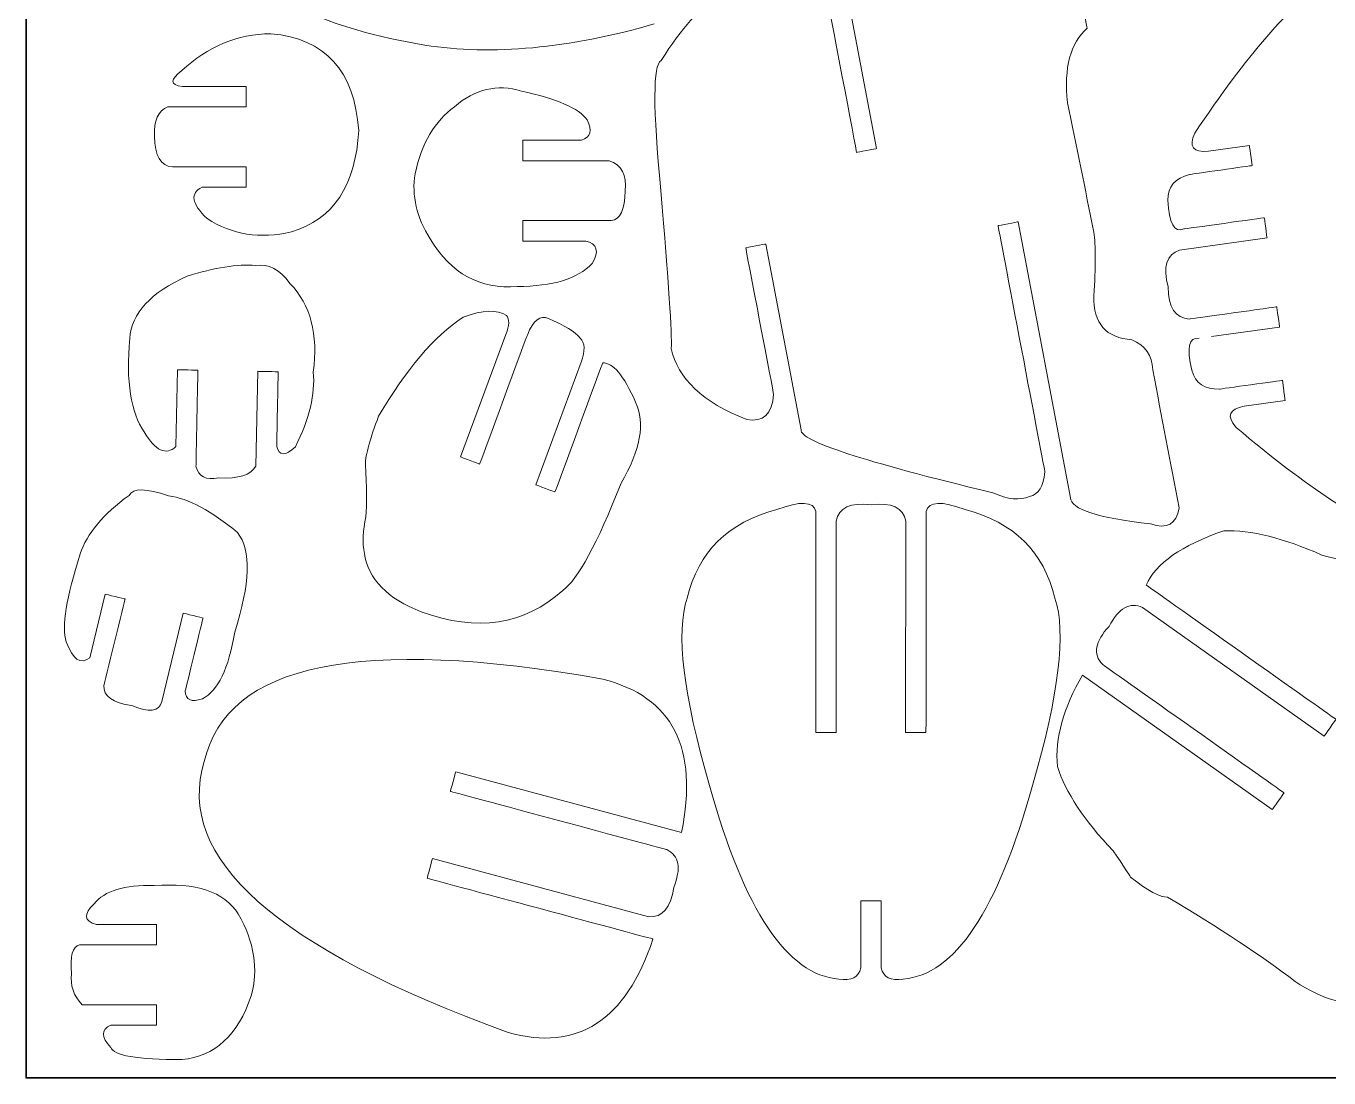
# Model space of a CAD drawing. Header units: inches. Extents: x -305 to 305, y -229 to 229.
# Drawn here: x -304.8 to -126.2, y -228.6 to -84.4 of the extents above; entities that cross this region are included whole.
import ezdxf

# ---------------------------------------------------------------- set-up
doc = ezdxf.new("R2010")
doc.units = ezdxf.units.IN
doc.header["$MEASUREMENT"] = 0
doc.layers.add('Layer 1', color=7, linetype='Continuous')
doc.layers.add('Layer 2', color=5, linetype='Continuous')

msp = doc.modelspace()

# ---------------------------------------------------------------- linework, layer by layer
at = {"layer": 'Layer 1', "lineweight": 9}
for points, knots in [([(-263.2457, -57.6376), (-262.7333, -56.2772), (-263.6693, -55.3327), (-266.0537, -54.8033), (-266.0537, -54.8033), (-269.3524, -53.4237), (-272.6512, -52.0443), (-275.9502, -50.6648), (-275.9502, -50.6648), (-278.3675, -56.0815), (-280.7851, -61.4982), (-283.2027, -66.915), (-283.2027, -66.915), (-283.626, -67.8685), (-282.1499, -70.257), (-278.7741, -74.0807), (-278.7741, -74.0807), (-272.804, -80.5356), (-263.2649, -84.8544), (-250.1569, -87.0374), (-250.1569, -87.0374), (-240.9056, -88.4806), (-230.4157, -87.5143), (-218.6873, -84.1387)], [0, 0, 0, 0, 0.16666667, 0.16666667, 0.16666667, 0.16666668, 0.33333333, 0.33333333, 0.33333333, 0.33333334, 0.5, 0.5, 0.5, 0.50000001, 0.66666667, 0.66666667, 0.66666667, 0.66666668, 0.83333333, 0.83333333, 0.83333333, 0.83333334, 1, 1, 1, 1]), ([(-157.5763, -79.0615), (-157.5763, -79.0615), (-159.4856, -69.0329), (-159.4856, -69.0329), (-159.4856, -69.0329), (-159.4856, -69.0329), (-162.2301, -69.5555), (-162.2301, -69.5555), (-162.2301, -69.5555), (-162.2301, -69.5555), (-159.3434, -84.7174), (-159.3434, -84.7174)], [0, 0, 0, 0, 0.33333333, 0.33333333, 0.33333333, 0.33333334, 0.66666667, 0.66666667, 0.66666667, 0.66666668, 1, 1, 1, 1]), ([(-142.7133, -101.5751), (-144.8315, -101.8053), (-145.4555, -100.9795), (-144.5854, -99.0975), (-144.5854, -99.0975), (-137.5077, -88.4803), (-131.4548, -81.5089), (-126.4266, -78.1832), (-126.4266, -78.1832), (-121.9161, -74.7598), (-118.4949, -72.7772), (-116.1639, -72.2354)], [0, 0, 0, 0, 0.33333333, 0.33333333, 0.33333333, 0.33333334, 0.66666667, 0.66666667, 0.66666667, 0.66666668, 1, 1, 1, 1]), ([(-202.3297, -134.8706), (-202.5285, -137.6115), (-203.7542, -138.7723), (-206.0071, -138.3529), (-206.0071, -138.3529), (-212.0428, -135.9903), (-215.494, -132.7405), (-216.3604, -128.6039), (-216.3604, -128.6039), (-216.2398, -126.6768), (-216.7148, -119.4717), (-217.7856, -106.989), (-217.7856, -106.989), (-218.8783, -95.6722), (-218.8689, -89.7309), (-217.7573, -89.1652), (-217.7573, -89.1652), (-214.782, -84.5472), (-212.3853, -81.8488), (-210.5668, -81.0699), (-210.5668, -81.0699), (-206.6265, -80.2804), (-202.6866, -79.4908), (-198.7463, -78.7011), (-198.7463, -78.7011), (-196.729, -77.9238), (-195.4715, -78.5496), (-194.973, -80.5789)], [0, 0, 0, 0, 0.14285714, 0.14285714, 0.14285714, 0.14285715, 0.28571429, 0.28571429, 0.28571429, 0.2857143, 0.42857143, 0.42857143, 0.42857143, 0.42857144, 0.57142857, 0.57142857, 0.57142857, 0.57142858, 0.71428571, 0.71428571, 0.71428571, 0.71428572, 0.85714286, 0.85714286, 0.85714286, 0.85714287, 1, 1, 1, 1]), ([(-192.7922, -77.0954), (-192.7922, -77.0954), (-188.2, -101.2156), (-188.2, -101.2156), (-188.2, -101.2156), (-188.2, -101.2156), (-190.9444, -101.7382), (-190.9444, -101.7382), (-190.9444, -101.7382), (-190.9444, -101.7382), (-194.973, -80.5787), (-194.973, -80.5787)], [0, 0, 0, 0, 0.33333333, 0.33333333, 0.33333333, 0.33333334, 0.66666667, 0.66666667, 0.66666667, 0.66666668, 1, 1, 1, 1]), ([(-283.376, -92.7186), (-285.0946, -92.4906), (-285.1122, -91.7646), (-283.428, -90.5413), (-283.428, -90.5413), (-279.9202, -87.2181), (-275.8569, -85.5303), (-271.2379, -85.478), (-271.2379, -85.478), (-263.7884, -86.1393), (-259.7771, -90.5586), (-259.2041, -98.7365), (-259.2041, -98.7365), (-259.6032, -106.2878), (-262.677, -110.9159), (-268.4249, -112.6211), (-268.4249, -112.6211), (-272.6963, -113.6479), (-276.5515, -113.0389), (-279.9898, -110.7943), (-279.9898, -110.7943), (-282.1257, -108.7378), (-282.3516, -107.3146), (-280.6671, -106.5249)], [0, 0, 0, 0, 0.16666667, 0.16666667, 0.16666667, 0.16666668, 0.33333333, 0.33333333, 0.33333333, 0.33333334, 0.5, 0.5, 0.5, 0.50000001, 0.66666667, 0.66666667, 0.66666667, 0.66666668, 0.83333333, 0.83333333, 0.83333333, 0.83333334, 1, 1, 1, 1]), ([(-159.3434, -84.7174), (-161.6432, -86.7339), (-162.5448, -90.1414), (-162.0476, -94.94), (-162.0476, -94.94), (-160.8361, -100.8519), (-159.6246, -106.764), (-158.4131, -112.6761)], [0, 0, 0, 0, 0.5, 0.5, 0.5, 0.50000001, 1, 1, 1, 1]), ([(-285.3554, -95.5127), (-285.3554, -95.5127), (-274.6245, -95.5125), (-274.6245, -95.5125), (-274.6245, -95.5125), (-274.6245, -95.5125), (-274.6245, -92.7186), (-274.6245, -92.7186), (-274.6245, -92.7186), (-274.6245, -92.7186), (-283.3756, -92.7186), (-283.3756, -92.7186)], [0, 0, 0, 0, 0.33333333, 0.33333333, 0.33333333, 0.33333334, 0.66666667, 0.66666667, 0.66666667, 0.66666668, 1, 1, 1, 1]), ([(-228.082, -113.891), (-226.5021, -114.2675), (-226.2067, -115.2981), (-227.1964, -116.9821), (-227.1964, -116.9821), (-229.1931, -119.0695), (-232.614, -120.1136), (-237.4589, -120.1136), (-237.4589, -120.1136), (-242.5815, -120.5485), (-246.5579, -118.374), (-249.3884, -113.5891), (-249.3884, -113.5891), (-251.2636, -110.6484), (-251.9584, -107.6731), (-251.4723, -104.663), (-251.4723, -104.663), (-250.5696, -100.4872), (-248.7636, -97.4248), (-246.0545, -95.4761), (-246.0545, -95.4761), (-243.2763, -93.0577), (-240.2199, -92.3444), (-236.8859, -93.3361), (-236.8859, -93.3361), (-232.0414, -94.38), (-229.037, -95.7025), (-227.8734, -97.3032), (-227.8734, -97.3032), (-227.127, -98.7422), (-227.3874, -99.6696), (-228.6548, -100.0846)], [0, 0, 0, 0, 0.125, 0.125, 0.125, 0.12500001, 0.25, 0.25, 0.25, 0.25000001, 0.375, 0.375, 0.375, 0.37500001, 0.5, 0.5, 0.5, 0.50000001, 0.625, 0.625, 0.625, 0.62500001, 0.75, 0.75, 0.75, 0.75000001, 0.875, 0.875, 0.875, 0.87500001, 1, 1, 1, 1]), ([(-284.7304, -103.731), (-286.3449, -103.6257), (-287.1614, -102.2219), (-287.1787, -99.5192), (-287.1787, -99.5192), (-287.3001, -97.3753), (-286.6928, -96.0397), (-285.3554, -95.5127)], [0, 0, 0, 0, 0.5, 0.5, 0.5, 0.50000001, 1, 1, 1, 1]), ([(-228.655, -100.0846), (-228.655, -100.0846), (-236.7243, -100.0846), (-236.7243, -100.0846), (-236.7243, -100.0846), (-236.7243, -100.0846), (-236.7243, -102.8785), (-236.7243, -102.8785), (-236.7243, -102.8785), (-236.7243, -102.8785), (-224.8521, -102.8785), (-224.8521, -102.8785)], [0, 0, 0, 0, 0.33333333, 0.33333333, 0.33333333, 0.33333334, 0.66666667, 0.66666667, 0.66666667, 0.66666668, 1, 1, 1, 1]), ([(-142.7133, -101.5751), (-142.7133, -101.5751), (-137.1069, -100.7884), (-137.1069, -100.7884), (-137.1069, -100.7884), (-137.1069, -100.7884), (-136.9128, -102.1718), (-136.9128, -102.1718)], [0, 0, 0, 0, 0.5, 0.5, 0.5, 0.50000001, 1, 1, 1, 1]), ([(-224.8521, -102.8785), (-223.1504, -103.4626), (-222.4211, -104.8403), (-222.6641, -107.0121), (-222.6641, -107.0121), (-222.7161, -109.6171), (-223.3587, -110.979), (-224.5915, -111.097)], [0, 0, 0, 0, 0.5, 0.5, 0.5, 0.50000001, 1, 1, 1, 1]), ([(-136.9128, -102.1718), (-136.9128, -102.1718), (-136.7187, -103.5552), (-136.7187, -103.5552), (-136.7187, -103.5552), (-136.7187, -103.5552), (-145.3345, -104.7643), (-145.3345, -104.7643), (-145.3345, -104.7643), (-147.2861, -105.2682), (-148.2652, -106.4452), (-148.271, -108.2945)], [0, 0, 0, 0, 0.33333333, 0.33333333, 0.33333333, 0.33333334, 0.66666667, 0.66666667, 0.66666667, 0.66666668, 1, 1, 1, 1]), ([(-280.6671, -106.5249), (-280.6671, -106.5249), (-274.6245, -106.5249), (-274.6245, -106.5249), (-274.6245, -106.5249), (-274.6245, -106.5249), (-274.6245, -103.731), (-274.6245, -103.731), (-274.6245, -103.731), (-274.6245, -103.731), (-284.7299, -103.731), (-284.7299, -103.731)], [0, 0, 0, 0, 0.33333333, 0.33333333, 0.33333333, 0.33333334, 0.66666667, 0.66666667, 0.66666667, 0.66666668, 1, 1, 1, 1]), ([(-146.6736, -115.1399), (-146.6736, -115.1399), (-134.6801, -113.4686), (-134.6801, -113.4686), (-134.6801, -113.4686), (-134.6801, -113.4686), (-135.0683, -110.7018), (-135.0683, -110.7018), (-135.0683, -110.7018), (-135.0683, -110.7018), (-146.1028, -112.2406), (-146.1028, -112.2406)], [0, 0, 0, 0, 0.33333333, 0.33333333, 0.33333333, 0.33333334, 0.66666667, 0.66666667, 0.66666667, 0.66666668, 1, 1, 1, 1]), ([(-224.5917, -111.097), (-224.5917, -111.097), (-236.7243, -111.097), (-236.7243, -111.097), (-236.7243, -111.097), (-236.7243, -111.097), (-236.7243, -113.891), (-236.7243, -113.891), (-236.7243, -113.891), (-236.7243, -113.891), (-228.0822, -113.891), (-228.0822, -113.891)], [0, 0, 0, 0, 0.33333333, 0.33333333, 0.33333333, 0.33333334, 0.66666667, 0.66666667, 0.66666667, 0.66666668, 1, 1, 1, 1]), ([(-161.6179, -149.0789), (-161.6179, -149.0789), (-168.8188, -111.2574), (-168.8188, -111.2574), (-168.8188, -111.2574), (-168.8188, -111.2574), (-171.5632, -111.78), (-171.5632, -111.78), (-171.5632, -111.78), (-171.5632, -111.78), (-165.1346, -145.5456), (-165.1346, -145.5456)], [0, 0, 0, 0, 0.33333333, 0.33333333, 0.33333333, 0.33333334, 0.66666667, 0.66666667, 0.66666667, 0.66666668, 1, 1, 1, 1]), ([(-198.552, -139.7749), (-198.552, -139.7749), (-203.4017, -114.3023), (-203.4017, -114.3023), (-203.4017, -114.3023), (-203.4017, -114.3023), (-206.1462, -114.8249), (-206.1462, -114.8249), (-206.1462, -114.8249), (-206.1462, -114.8249), (-202.3297, -134.8706), (-202.3297, -134.8706)], [0, 0, 0, 0, 0.33333333, 0.33333333, 0.33333333, 0.33333334, 0.66666667, 0.66666667, 0.66666667, 0.66666668, 1, 1, 1, 1]), ([(-158.4131, -112.6761), (-158.1654, -114.5043), (-158.1684, -117.4188), (-158.4226, -121.4192), (-158.4226, -121.4192), (-158.5119, -125.1856), (-156.7743, -127.1829), (-153.2098, -127.4116), (-153.2098, -127.4116), (-151.3899, -128.1899), (-150.4392, -129.5677), (-150.3576, -131.5446), (-150.3576, -131.5446), (-149.1505, -137.8482), (-147.9435, -144.1518), (-146.7364, -150.4556), (-146.7364, -150.4556), (-147.0955, -152.7068), (-148.3979, -153.4456), (-150.643, -152.672), (-150.643, -152.672), (-157.9128, -151.8467), (-161.5713, -150.649), (-161.6179, -149.0793)], [0, 0, 0, 0, 0.16666667, 0.16666667, 0.16666667, 0.16666668, 0.33333333, 0.33333333, 0.33333333, 0.33333334, 0.5, 0.5, 0.5, 0.50000001, 0.66666667, 0.66666667, 0.66666667, 0.66666668, 0.83333333, 0.83333333, 0.83333333, 0.83333334, 1, 1, 1, 1]), ([(-270.4388, -142.0383), (-270.1223, -143.3648), (-269.2656, -143.3819), (-267.8693, -142.0896), (-267.8693, -142.0896), (-265.9655, -138.2541), (-265.149, -134.8488), (-265.4205, -131.8732), (-265.4205, -131.8732), (-264.7252, -126.6762), (-265.7927, -122.6253), (-268.6234, -119.7203), (-268.6234, -119.7203), (-269.9944, -117.7824), (-271.5614, -116.952), (-273.3244, -117.2295), (-273.3244, -117.2295), (-275.8441, -117.0404), (-278.9688, -117.5339), (-282.6988, -118.7098), (-282.6988, -118.7098), (-287.685, -120.9201), (-290.3175, -123.7684), (-290.5956, -127.2543), (-290.5956, -127.2543), (-291.1132, -133.1319), (-290.4503, -137.4007), (-288.6066, -140.0604), (-288.6066, -140.0604), (-287.0617, -142.6446), (-285.6088, -143.3163), (-284.2478, -142.0753)], [0, 0, 0, 0, 0.125, 0.125, 0.125, 0.12500001, 0.25, 0.25, 0.25, 0.25000001, 0.375, 0.375, 0.375, 0.37500001, 0.5, 0.5, 0.5, 0.50000001, 0.625, 0.625, 0.625, 0.62500001, 0.75, 0.75, 0.75, 0.75000001, 0.875, 0.875, 0.875, 0.87500001, 1, 1, 1, 1]), ([(-142.2794, -126.9766), (-142.2794, -126.9766), (-132.967, -125.678), (-132.967, -125.678), (-132.967, -125.678), (-132.967, -125.678), (-133.3552, -122.9111), (-133.3552, -122.9111), (-133.3552, -122.9111), (-133.3552, -122.9111), (-145.3487, -124.5824), (-145.3487, -124.5824)], [0, 0, 0, 0, 0.33333333, 0.33333333, 0.33333333, 0.33333334, 0.66666667, 0.66666667, 0.66666667, 0.66666668, 1, 1, 1, 1]), ([(-258.217, -151.711), (-258.0607, -149.936), (-258.0831, -147.5387), (-258.2834, -144.5204), (-258.2834, -144.5204), (-258.2608, -143.1638), (-257.6541, -140.9604), (-256.4646, -137.91), (-256.4646, -137.91), (-252.7208, -131.4905), (-248.8631, -126.9625), (-244.8919, -124.3262), (-244.8919, -124.3262), (-242.1918, -123.3279), (-240.2026, -123.25), (-238.9243, -124.0931), (-238.9243, -124.0931), (-238.5132, -124.6064), (-238.5462, -125.4693), (-239.0233, -126.6819)], [0, 0, 0, 0, 0.2, 0.2, 0.2, 0.20000001, 0.4, 0.4, 0.4, 0.40000001, 0.6, 0.6, 0.6, 0.60000001, 0.8, 0.8, 0.8, 0.80000001, 1, 1, 1, 1]), ([(-236.0814, -126.7817), (-235.265, -124.7266), (-234.3011, -123.9763), (-233.1897, -124.5317), (-233.1897, -124.5317), (-231.0009, -125.4346), (-229.5488, -126.3235), (-228.8341, -127.1988), (-228.8341, -127.1988), (-228.1868, -127.8353), (-228.1411, -128.9369), (-228.6959, -130.5035)], [0, 0, 0, 0, 0.33333333, 0.33333333, 0.33333333, 0.33333334, 0.66666667, 0.66666667, 0.66666667, 0.66666668, 1, 1, 1, 1]), ([(-239.0233, -126.6819), (-239.0233, -126.6819), (-245.2433, -143.4924), (-245.2433, -143.4924), (-245.2433, -143.4924), (-245.2433, -143.4924), (-242.6231, -144.462), (-242.6231, -144.462), (-242.6231, -144.462), (-242.6231, -144.462), (-236.0814, -126.7817), (-236.0814, -126.7817)], [0, 0, 0, 0, 0.33333333, 0.33333333, 0.33333333, 0.33333334, 0.66666667, 0.66666667, 0.66666667, 0.66666668, 1, 1, 1, 1]), ([(-284.2478, -142.0751), (-284.2478, -142.0751), (-284.0373, -131.5308), (-284.0373, -131.5308), (-284.0373, -131.5308), (-284.0373, -131.5308), (-281.2441, -131.5866), (-281.2441, -131.5866), (-281.2441, -131.5866), (-281.2441, -131.5866), (-281.5065, -144.7352), (-281.5065, -144.7352)], [0, 0, 0, 0, 0.33333333, 0.33333333, 0.33333333, 0.33333334, 0.66666667, 0.66666667, 0.66666667, 0.66666668, 1, 1, 1, 1]), ([(-273.2871, -144.7435), (-273.2871, -144.7435), (-273.0277, -131.7506), (-273.0277, -131.7506), (-273.0277, -131.7506), (-273.0277, -131.7506), (-270.2345, -131.8063), (-270.2345, -131.8063), (-270.2345, -131.8063), (-270.2345, -131.8063), (-270.4388, -142.0381), (-270.4388, -142.0381)], [0, 0, 0, 0, 0.33333333, 0.33333333, 0.33333333, 0.33333334, 0.66666667, 0.66666667, 0.66666667, 0.66666668, 1, 1, 1, 1]), ([(-225.754, -130.6034), (-224.3934, -130.506), (-222.8874, -132.2932), (-221.2351, -135.9656), (-221.2351, -135.9656), (-219.9033, -138.8627), (-220.5731, -142.5729), (-223.2452, -147.0956), (-223.2452, -147.0956), (-226.5016, -155.397), (-229.1639, -160.2931), (-231.2322, -161.7843), (-231.2322, -161.7843), (-236.5018, -166.5296), (-242.9653, -167.5039), (-250.6227, -164.7073)], [0, 0, 0, 0, 0.25, 0.25, 0.25, 0.25000001, 0.5, 0.5, 0.5, 0.50000001, 0.75, 0.75, 0.75, 0.75000001, 1, 1, 1, 1]), ([(-228.6959, -130.5035), (-228.6959, -130.5035), (-234.9159, -147.3141), (-234.9159, -147.3141), (-234.9159, -147.3141), (-234.9159, -147.3141), (-232.2957, -148.2836), (-232.2957, -148.2836), (-232.2957, -148.2836), (-232.2957, -148.2836), (-225.754, -130.6034), (-225.754, -130.6034)], [0, 0, 0, 0, 0.33333333, 0.33333333, 0.33333333, 0.33333334, 0.66666667, 0.66666667, 0.66666667, 0.66666668, 1, 1, 1, 1]), ([(-132.396, -134.3631), (-132.396, -134.3631), (-132.5901, -132.9797), (-132.5901, -132.9797), (-132.5901, -132.9797), (-132.5901, -132.9797), (-141.2059, -134.1888), (-141.2059, -134.1888), (-141.2059, -134.1888), (-143.2208, -134.2415), (-144.486, -133.3794), (-145.0005, -131.6031)], [0, 0, 0, 0, 0.33333333, 0.33333333, 0.33333333, 0.33333334, 0.66666667, 0.66666667, 0.66666667, 0.66666668, 1, 1, 1, 1]), ([(-137.8083, -136.5333), (-137.8083, -136.5333), (-132.2019, -135.7465), (-132.2019, -135.7465), (-132.2019, -135.7465), (-132.2019, -135.7465), (-132.396, -134.3631), (-132.396, -134.3631)], [0, 0, 0, 0, 0.5, 0.5, 0.5, 0.50000001, 1, 1, 1, 1]), ([(-137.8083, -136.5333), (-139.908, -136.895), (-140.2806, -137.8607), (-138.9262, -139.4305), (-138.9262, -139.4305), (-129.1999, -147.6896), (-121.4622, -152.7257), (-115.7129, -154.539), (-115.7129, -154.539), (-110.4345, -156.5889), (-106.5998, -157.5532), (-104.2097, -157.4325)], [0, 0, 0, 0, 0.33333333, 0.33333333, 0.33333333, 0.33333334, 0.66666667, 0.66666667, 0.66666667, 0.66666668, 1, 1, 1, 1]), ([(-165.1345, -145.546), (-165.2964, -147.5105), (-165.9962, -148.6304), (-167.2339, -148.9057), (-167.2339, -148.9057), (-168.5388, -149.4893), (-170.2242, -149.3166), (-172.2893, -148.3884), (-172.2893, -148.3884), (-189.9894, -144.1426), (-198.7434, -141.2711), (-198.552, -139.7749)], [0, 0, 0, 0, 0.33333333, 0.33333333, 0.33333333, 0.33333334, 0.66666667, 0.66666667, 0.66666667, 0.66666668, 1, 1, 1, 1]), ([(-281.5065, -144.7354), (-281.1759, -146.1659), (-280.1388, -146.7079), (-278.3956, -146.3608), (-278.3956, -146.3608), (-275.7054, -146.5013), (-274.0024, -145.9621), (-273.2871, -144.7433)], [0, 0, 0, 0, 0.5, 0.5, 0.5, 0.50000001, 1, 1, 1, 1]), ([(-282.9693, -175.5329), (-282.948, -176.7891), (-282.1647, -177.1594), (-280.6195, -176.6434), (-280.6195, -176.6434), (-278.5122, -175.5675), (-277.0318, -172.5149), (-276.1786, -167.4854), (-276.1786, -167.4854), (-274.0732, -160.8492), (-273.9471, -156.3034), (-275.8011, -153.8482), (-275.8011, -153.8482), (-279.3919, -150.8787), (-282.5448, -149.1963), (-285.26, -148.8009), (-285.26, -148.8009), (-288.3546, -147.7586), (-290.1604, -147.7462), (-290.6778, -148.7639), (-290.6778, -148.7639), (-294.2412, -151.3252), (-296.4707, -153.9981), (-297.3659, -156.7826), (-297.3659, -156.7826), (-299.3025, -162.7271), (-299.942, -166.7363), (-299.2845, -168.8098), (-299.2845, -168.8098), (-298.4128, -171.2725), (-297.3421, -172.002), (-296.0728, -170.9974)], [0, 0, 0, 0, 0.125, 0.125, 0.125, 0.12500001, 0.25, 0.25, 0.25, 0.25000001, 0.375, 0.375, 0.375, 0.37500001, 0.5, 0.5, 0.5, 0.50000001, 0.625, 0.625, 0.625, 0.62500001, 0.75, 0.75, 0.75, 0.75000001, 0.875, 0.875, 0.875, 0.87500001, 1, 1, 1, 1]), ([(-196.5335, -150.9511), (-196.8747, -149.5774), (-198.6629, -149.4943), (-201.8987, -150.7015), (-201.8987, -150.7015), (-208.5438, -152.436), (-212.6397, -156.4774), (-214.1863, -162.8255), (-214.1863, -162.8255), (-215.7486, -167.5074), (-214.7238, -176.0747), (-211.1119, -188.5276), (-211.1119, -188.5276), (-206.3573, -205.6553), (-200.4479, -214.4937), (-193.384, -215.0431)], [0, 0, 0, 0, 0.25, 0.25, 0.25, 0.25000001, 0.5, 0.5, 0.5, 0.50000001, 0.75, 0.75, 0.75, 0.75000001, 1, 1, 1, 1]), ([(-181.4115, -150.9511), (-181.0703, -149.5774), (-179.2821, -149.4943), (-176.0463, -150.7015), (-176.0463, -150.7015), (-169.4011, -152.436), (-165.3053, -156.4774), (-163.7586, -162.8255), (-163.7586, -162.8255), (-162.1963, -167.5074), (-163.2212, -176.0747), (-166.8331, -188.5276), (-166.8331, -188.5276), (-171.5876, -205.6553), (-177.4971, -214.4937), (-184.561, -215.0431)], [0, 0, 0, 0, 0.25, 0.25, 0.25, 0.25000001, 0.5, 0.5, 0.5, 0.50000001, 0.75, 0.75, 0.75, 0.75000001, 1, 1, 1, 1]), ([(-250.6227, -164.7073), (-255.2512, -162.9205), (-257.853, -160.2562), (-258.4289, -156.714), (-258.4289, -156.714), (-258.704, -155.2343), (-258.6334, -153.5665), (-258.217, -151.711)], [0, 0, 0, 0, 0.5, 0.5, 0.5, 0.50000001, 1, 1, 1, 1]), ([(-196.5335, -150.9511), (-196.5335, -150.9511), (-196.5593, -181.271), (-196.5593, -181.271), (-196.5593, -181.271), (-196.5593, -181.271), (-193.7655, -181.271), (-193.7655, -181.271), (-193.7655, -181.271), (-193.7655, -181.271), (-193.7397, -152.3011), (-193.7397, -152.3011)], [0, 0, 0, 0, 0.33333333, 0.33333333, 0.33333333, 0.33333334, 0.66666667, 0.66666667, 0.66666667, 0.66666668, 1, 1, 1, 1]), ([(-184.2052, -152.3011), (-184.2052, -152.3011), (-184.231, -181.271), (-184.231, -181.271), (-184.231, -181.271), (-184.231, -181.271), (-181.4373, -181.271), (-181.4373, -181.271), (-181.4373, -181.271), (-181.4373, -181.271), (-181.4115, -150.9511), (-181.4115, -150.9511)], [0, 0, 0, 0, 0.33333333, 0.33333333, 0.33333333, 0.33333334, 0.66666667, 0.66666667, 0.66666667, 0.66666668, 1, 1, 1, 1]), ([(-140.6251, -153.608), (-136.8656, -153.4989), (-132.3845, -154.6073), (-127.1813, -156.9324), (-127.1813, -156.9324), (-124.7229, -157.5993), (-123.3262, -157.9452), (-122.9916, -157.9702), (-122.9916, -157.9702), (-120.4167, -159.5991), (-118.983, -160.8956), (-118.6908, -161.8591), (-118.6908, -161.8591), (-112.3084, -167.1516), (-106.7301, -171.3531), (-101.9561, -174.4627), (-101.9561, -174.4627), (-98.2894, -177.2412), (-96.1938, -180.235), (-95.6688, -183.444), (-95.6688, -183.444), (-95.2339, -191.6032), (-95.1663, -196.6652), (-95.4655, -198.6299), (-95.4655, -198.6299), (-96.5759, -202.4822), (-97.7455, -205.3466), (-98.9744, -207.223)], [0, 0, 0, 0, 0.14285714, 0.14285714, 0.14285714, 0.14285715, 0.28571429, 0.28571429, 0.28571429, 0.2857143, 0.42857143, 0.42857143, 0.42857143, 0.42857144, 0.57142857, 0.57142857, 0.57142857, 0.57142858, 0.71428571, 0.71428571, 0.71428571, 0.71428572, 0.85714286, 0.85714286, 0.85714286, 0.85714287, 1, 1, 1, 1]), ([(-296.0727, -170.9972), (-296.0727, -170.9972), (-293.9451, -162.2914), (-293.9451, -162.2914), (-293.9451, -162.2914), (-293.9451, -162.2914), (-291.2312, -162.9548), (-291.2312, -162.9548), (-291.2312, -162.9548), (-291.2312, -162.9548), (-294.1238, -174.7907), (-294.1238, -174.7907)], [0, 0, 0, 0, 0.33333333, 0.33333333, 0.33333333, 0.33333334, 0.66666667, 0.66666667, 0.66666667, 0.66666668, 1, 1, 1, 1]), ([(-151.755, -164.1126), (-151.755, -164.1126), (-126.8499, -181.7362), (-126.8499, -181.7362), (-126.8499, -181.7362), (-126.8499, -181.7362), (-125.2384, -179.4539), (-125.2384, -179.4539), (-125.2384, -179.4539), (-125.2384, -179.4539), (-151.2462, -161.0516), (-151.2462, -161.0516)], [0, 0, 0, 0, 0.33333333, 0.33333333, 0.33333333, 0.33333334, 0.66666667, 0.66666667, 0.66666667, 0.66666668, 1, 1, 1, 1]), ([(-286.2027, -176.9951), (-286.2027, -176.9951), (-283.2482, -164.906), (-283.2482, -164.906), (-283.2482, -164.906), (-283.2482, -164.906), (-280.5343, -165.5693), (-280.5343, -165.5693), (-280.5343, -165.5693), (-280.5343, -165.5693), (-282.9693, -175.5329), (-282.9693, -175.5329)], [0, 0, 0, 0, 0.33333333, 0.33333333, 0.33333333, 0.33333334, 0.66666667, 0.66666667, 0.66666667, 0.66666668, 1, 1, 1, 1]), ([(-214.9462, -194.9505), (-212.5821, -183.3818), (-216.1776, -176.3771), (-225.7322, -173.9372), (-225.7322, -173.9372), (-259.1084, -168.0243), (-277.3189, -171.795), (-280.3637, -185.2488)], [0, 0, 0, 0, 0.5, 0.5, 0.5, 0.50000001, 1, 1, 1, 1]), ([(-159.9691, -173.4049), (-159.9691, -173.4049), (-133.9613, -191.8072), (-133.9613, -191.8072), (-133.9613, -191.8072), (-133.9613, -191.8072), (-132.3498, -189.525), (-132.3498, -189.525), (-132.3498, -189.525), (-132.3498, -189.525), (-157.2549, -171.9014), (-157.2549, -171.9014)], [0, 0, 0, 0, 0.33333333, 0.33333333, 0.33333333, 0.33333334, 0.66666667, 0.66666667, 0.66666667, 0.66666668, 1, 1, 1, 1]), ([(-294.1238, -174.7907), (-294.2205, -176.3045), (-292.945, -177.2242), (-290.2977, -177.5494), (-290.2977, -177.5494), (-287.9283, -178.5754), (-286.5631, -178.3906), (-286.2027, -176.9951)], [0, 0, 0, 0, 0.5, 0.5, 0.5, 0.50000001, 1, 1, 1, 1]), ([(-98.9744, -207.223), (-100.3314, -209.0088), (-102.6394, -211.0693), (-105.8981, -213.4044), (-105.8981, -213.4044), (-107.6494, -214.3437), (-112.4421, -215.9732), (-120.2763, -218.2929), (-120.2763, -218.2929), (-123.4758, -218.8715), (-126.998, -217.898), (-130.8428, -215.3718), (-130.8428, -215.3718), (-135.3701, -211.9128), (-141.1954, -208.061), (-148.3177, -203.8164), (-148.3177, -203.8164), (-149.3234, -203.8633), (-151.0248, -202.9459), (-153.4211, -201.0641), (-153.4211, -201.0641), (-153.5565, -200.7571), (-154.3497, -199.5565), (-155.8006, -197.4627), (-155.8006, -197.4627), (-159.7321, -193.3368), (-162.2757, -189.4844), (-163.4304, -185.9047), (-163.4304, -185.9047), (-163.7696, -182.0274), (-162.6158, -177.8606), (-159.9691, -173.4049)], [0, 0, 0, 0, 0.125, 0.125, 0.125, 0.12500001, 0.25, 0.25, 0.25, 0.25000001, 0.375, 0.375, 0.375, 0.37500001, 0.5, 0.5, 0.5, 0.50000001, 0.625, 0.625, 0.625, 0.62500001, 0.75, 0.75, 0.75, 0.75000001, 0.875, 0.875, 0.875, 0.87500001, 1, 1, 1, 1]), ([(-218.8601, -209.5581), (-222.5968, -220.759), (-229.2128, -225.0273), (-238.7071, -222.3627), (-238.7071, -222.3627), (-270.568, -210.7941), (-284.4534, -198.4227), (-280.3637, -185.2488)], [0, 0, 0, 0, 0.5, 0.5, 0.5, 0.50000001, 1, 1, 1, 1]), ([(-214.9462, -194.9505), (-214.9462, -194.9505), (-245.909, -186.6252), (-245.909, -186.6252), (-245.909, -186.6252), (-245.909, -186.6252), (-246.6321, -189.3239), (-246.6321, -189.3239), (-246.6321, -189.3239), (-246.6321, -189.3239), (-216.9732, -197.2998), (-216.9732, -197.2998)], [0, 0, 0, 0, 0.33333333, 0.33333333, 0.33333333, 0.33333334, 0.66666667, 0.66666667, 0.66666667, 0.66666668, 1, 1, 1, 1]), ([(-219.4409, -206.51), (-219.4409, -206.51), (-249.0999, -198.5341), (-249.0999, -198.5341), (-249.0999, -198.5341), (-249.0999, -198.5341), (-249.823, -201.2328), (-249.823, -201.2328), (-249.823, -201.2328), (-249.823, -201.2328), (-218.8601, -209.5581), (-218.8601, -209.5581)], [0, 0, 0, 0, 0.33333333, 0.33333333, 0.33333333, 0.33333334, 0.66666667, 0.66666667, 0.66666667, 0.66666668, 1, 1, 1, 1]), ([(-295.163, -207.5603), (-296.8626, -207.1023), (-296.9666, -206.1633), (-295.4752, -204.7435), (-295.4752, -204.7435), (-294.0529, -202.9396), (-291.3125, -202.107), (-287.2538, -202.2457), (-287.2538, -202.2457), (-281.5301, -201.7947), (-277.6796, -203.0783), (-275.7023, -206.0965), (-275.7023, -206.0965), (-273.5169, -209.9819), (-272.9271, -213.7286), (-273.9331, -217.3365), (-273.9331, -217.3365), (-275.7717, -222.7484), (-278.9284, -225.6624), (-283.4033, -226.0787), (-283.4033, -226.0787), (-289.578, -226.0787), (-292.8386, -225.5237), (-293.1857, -224.4136), (-293.1857, -224.4136), (-294.5177, -222.9878), (-294.5219, -221.972), (-293.1982, -221.3666)], [0, 0, 0, 0, 0.14285714, 0.14285714, 0.14285714, 0.14285715, 0.28571429, 0.28571429, 0.28571429, 0.2857143, 0.42857143, 0.42857143, 0.42857143, 0.42857144, 0.57142857, 0.57142857, 0.57142857, 0.57142858, 0.71428571, 0.71428571, 0.71428571, 0.71428572, 0.85714286, 0.85714286, 0.85714286, 0.85714287, 1, 1, 1, 1]), ([(-190.3694, -213.5021), (-190.3694, -213.5021), (-190.3694, -204.3437), (-190.3694, -204.3437), (-190.3694, -204.3437), (-190.3694, -204.3437), (-188.9725, -204.3437), (-188.9725, -204.3437)], [0, 0, 0, 0, 0.5, 0.5, 0.5, 0.50000001, 1, 1, 1, 1]), ([(-187.5756, -213.5021), (-187.5756, -213.5021), (-187.5756, -204.3437), (-187.5756, -204.3437), (-187.5756, -204.3437), (-187.5756, -204.3437), (-188.9725, -204.3437), (-188.9725, -204.3437)], [0, 0, 0, 0, 0.5, 0.5, 0.5, 0.50000001, 1, 1, 1, 1]), ([(-297.4696, -210.354), (-297.4696, -210.354), (-286.9239, -210.3542), (-286.9239, -210.3542), (-286.9239, -210.3542), (-286.9239, -210.3542), (-286.9239, -207.5603), (-286.9239, -207.5603), (-286.9239, -207.5603), (-286.9239, -207.5603), (-295.1628, -207.5603), (-295.1628, -207.5603)], [0, 0, 0, 0, 0.33333333, 0.33333333, 0.33333333, 0.33333334, 0.66666667, 0.66666667, 0.66666667, 0.66666668, 1, 1, 1, 1]), ([(-297.1052, -218.5727), (-298.2857, -217.3278), (-298.7724, -215.9152), (-298.5638, -214.3351), (-298.5638, -214.3351), (-298.7897, -211.9039), (-298.4251, -210.577), (-297.4698, -210.354)], [0, 0, 0, 0, 0.5, 0.5, 0.5, 0.50000001, 1, 1, 1, 1]), ([(-293.1982, -221.3666), (-293.1982, -221.3666), (-286.9239, -221.3666), (-286.9239, -221.3666), (-286.9239, -221.3666), (-286.9239, -221.3666), (-286.9239, -218.5727), (-286.9239, -218.5727), (-286.9239, -218.5727), (-286.9239, -218.5727), (-297.1052, -218.5727), (-297.1052, -218.5727)], [0, 0, 0, 0, 0.33333333, 0.33333333, 0.33333333, 0.33333334, 0.66666667, 0.66666667, 0.66666667, 0.66666668, 1, 1, 1, 1])]:
    msp.add_open_spline(points, degree=3, knots=knots, dxfattribs=at)
for points in [[(-148.271, -108.2945), (-148.1295, -111.4632), (-147.4068, -112.7788), (-146.1027, -112.2408)], [(-148.248, -120.175), (-148.9868, -117.4352), (-148.4623, -115.757), (-146.6736, -115.1399)], [(-148.248, -120.175), (-148.2043, -123.0124), (-147.2382, -124.4815), (-145.3487, -124.5824)], [(-145.0005, -131.6031), (-145.7365, -128.5178), (-145.4038, -127.0541), (-144.002, -127.2124)], [(-188.9725, -150.0421), (-191.7882, -149.6912), (-193.3772, -150.4438), (-193.7397, -152.3011)], [(-188.9725, -150.0421), (-186.1567, -149.6912), (-184.5678, -150.4438), (-184.2052, -152.3011)], [(-151.2462, -161.0516), (-149.9578, -158.0884), (-146.4176, -155.6072), (-140.6251, -153.608)], [(-156.3501, -166.7039), (-155.0125, -164.2013), (-153.4812, -163.3374), (-151.755, -164.1126)], [(-156.3501, -166.7039), (-158.261, -168.8017), (-158.5628, -170.5339), (-157.2549, -171.9014)], [(-216.0252, -202.4896), (-214.9575, -199.8604), (-215.2732, -198.1307), (-216.9732, -197.2998)], [(-216.0252, -202.4896), (-216.415, -205.3004), (-217.5532, -206.6405), (-219.4409, -206.51)], [(-193.384, -215.0431), (-191.6639, -215.324), (-190.6589, -214.8106), (-190.3694, -213.5021)], [(-184.561, -215.0431), (-186.2811, -215.324), (-187.286, -214.8106), (-187.5756, -213.5021)]]:
    msp.add_open_spline(points, degree=3, dxfattribs=at)
at = {"layer": 'Layer 2', "lineweight": 35}
msp.add_open_spline([(-304.8, 228.6), (-304.8, 228.6), (304.8, 228.6), (304.8, 228.6), (304.8, 228.6), (304.8, 228.6), (304.8, -228.6), (304.8, -228.6), (304.8, -228.6), (304.8, -228.6), (-304.8, -228.6), (-304.8, -228.6), (-304.8, -228.6), (-304.8, -228.6), (-304.8, 228.6), (-304.8, 228.6)], degree=3, knots=[0, 0, 0, 0, 0.25, 0.25, 0.25, 0.25000001, 0.5, 0.5, 0.5, 0.50000001, 0.75, 0.75, 0.75, 0.75000001, 1, 1, 1, 1], dxfattribs=at)

doc.saveas('drawing.dxf')
